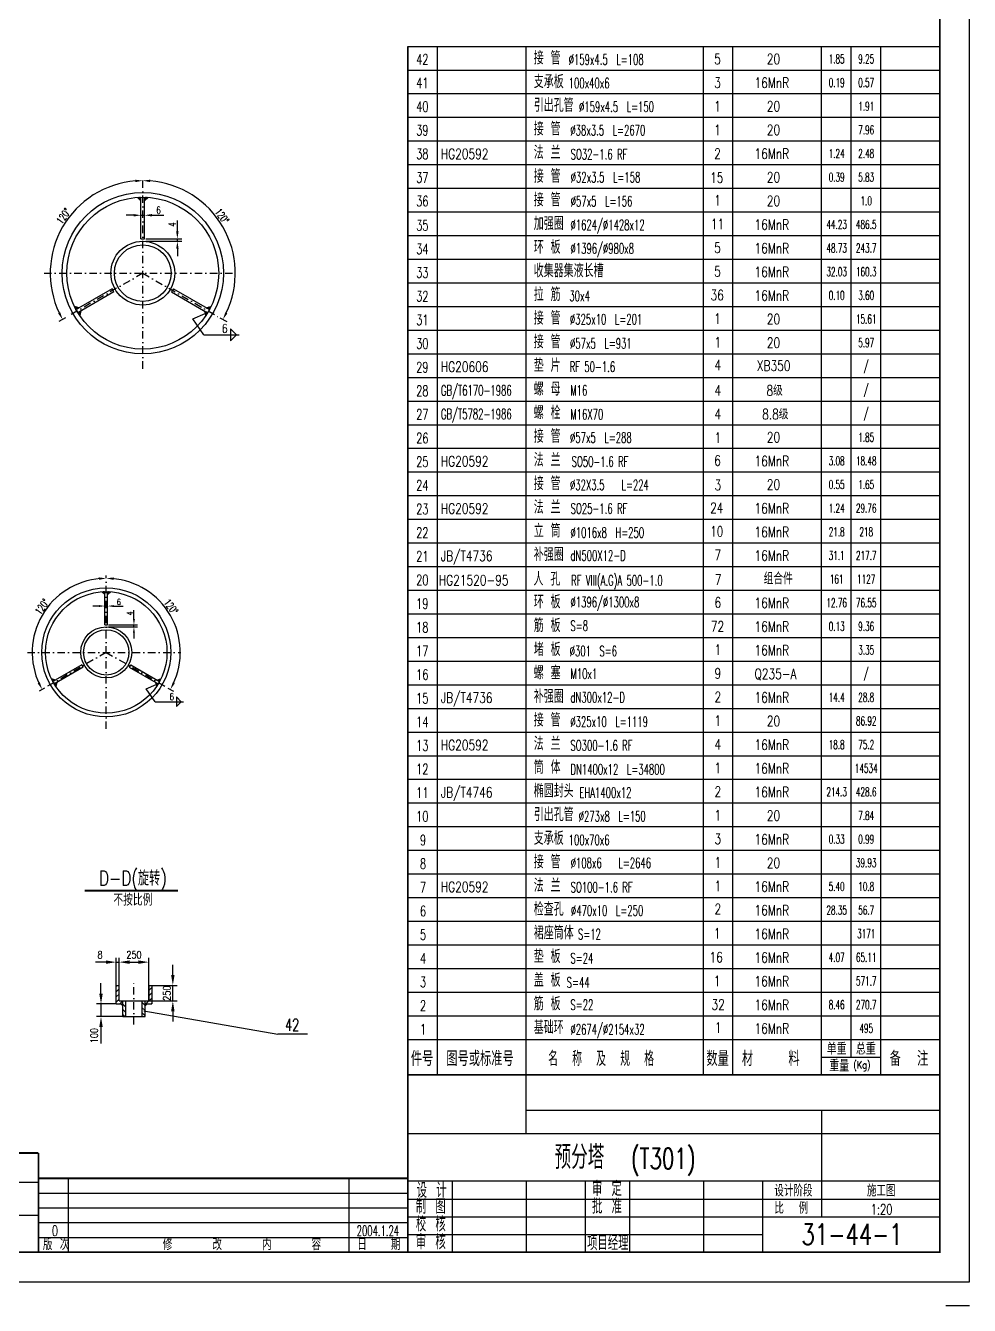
# Model space of a CAD drawing. Header units: millimetres. Extents: x 2180 to 3021, y -3886 to -2681.
# Drawn here: x 2701.5 to 3020.9, y -3886.4 to -3453.4 of the extents above; entities that cross this region are included whole.
import ezdxf
from ezdxf.enums import TextEntityAlignment as Align

# ---------------------------------------------------------------- set-up
doc = ezdxf.new("R2010")
doc.units = ezdxf.units.MM
doc.header["$LTSCALE"] = 10
doc.header["$MEASUREMENT"] = 0
doc.linetypes.add('CENTER', pattern=[2, 1.25, -0.25, 0.25, -0.25])
doc.linetypes.add('DASHDOT2', pattern=[0.5, 0.25, -0.125, 0, -0.125])
doc.layers.get('0').update_dxf_attribs({"linetype": 'CONTINUOUS'})
doc.layers.get('DEFPOINTS').update_dxf_attribs({"linetype": 'CONTINUOUS'})
for name, color, linetype in [('1', 2, 'CENTER'), ('2', 2, 'CONTINUOUS'), ('6', 2, 'CONTINUOUS'), ('COLUMN', 7, 'CONTINUOUS')]:
    doc.layers.add(name, color=color, linetype=linetype)
doc.styles.add('H5', font='romans', dxfattribs={"width": 0.8, "bigfont": 'HZ5.SHX'})
doc.styles.add('HZ', font='txt', dxfattribs={"width": 0.5, "bigfont": 'hztxt.shx'})
doc.styles.add('HZTXT', font='ROMANS', dxfattribs={"width": 0.7, "bigfont": 'HZTXT'})
pattern_1 = [(45, (-92.83721, 553.93046), (-0.0883883476, 0.0883883476), []), (135, (-92.83721, 553.93046), (-0.0883883476, -0.0883883476), [])]
pattern_2 = [(45, (461.60355, -392.58905), (-0.070710678, 0.070710678), []), (135, (461.60355, -392.58905), (-0.070710678, -0.070710678), [])]

msp = doc.modelspace()

# ---------------------------------------------------------------- hatches: boundary and pattern name
at = {"layer": '2'}
h = msp.add_hatch(dxfattribs=at)
h.set_pattern_fill('ANSI37', color=256, style=0)
h.set_pattern_definition(pattern_1)
h.paths.add_polyline_path([(2740.5557728, -3512.6519054), (2740.5557728, -3511.4519054, 0.0116875007), (2739.3557728, -3511.508013)])
h.paths.add_polyline_path([(2742.9557728, -3511.508013, 0.0116875007), (2741.7557728, -3511.4519054), (2741.7557728, -3512.6519054)])
h = msp.add_hatch(dxfattribs=at)
h.set_pattern_fill('ANSI37', color=256, style=0)
h.set_pattern_definition(pattern_1)
h.paths.add_polyline_path([(2718.6049863, -3549.4717828), (2719.6442167, -3548.8717828), (2718.0535769, -3548.4044985, 0.0116875007)])
h.paths.add_polyline_path([(2719.2049863, -3550.5110133, 0.0116875007), (2719.8535769, -3551.52219), (2720.2442167, -3549.9110133)])
h = msp.add_hatch(dxfattribs=at)
h.set_pattern_fill('ANSI37', color=256, style=0)
h.set_pattern_definition(pattern_1)
h.paths.add_polyline_path([(2763.7065593, -3549.4717828, 0.0116875007), (2764.2579686, -3548.4044985), (2762.6673288, -3548.8717828)])
h.paths.add_polyline_path([(2762.0673288, -3549.9110133), (2762.4579686, -3551.52219, 0.0116875007), (2763.1065593, -3550.5110133)])
h = msp.add_hatch(dxfattribs=at)
h.set_pattern_fill('ANSI37', color=256, scale=0.8, style=0)
h.set_pattern_definition(pattern_2)
h.paths.add_polyline_path([(2728.3179415, -3645.854939), (2728.3179415, -3644.894939, 0.0116875007), (2727.3579415, -3644.9398251)])
h.paths.add_polyline_path([(2730.2379415, -3644.9398251, 0.0116875007), (2729.2779415, -3644.894939), (2729.2779415, -3645.854939)])
h = msp.add_hatch(dxfattribs=at)
h.set_pattern_fill('ANSI37', color=256, scale=0.8, style=0)
h.set_pattern_definition(pattern_2)
h.paths.add_polyline_path([(2710.7573123, -3675.310841), (2711.5886966, -3674.830841), (2710.3161848, -3674.4570135, 0.0116875007)])
h.paths.add_polyline_path([(2711.2373123, -3676.1422253, 0.0116875007), (2711.7561848, -3676.9511667), (2712.0686966, -3675.6622253)])
h = msp.add_hatch(dxfattribs=at)
h.set_pattern_fill('ANSI37', color=256, scale=0.8, style=0)
h.set_pattern_definition(pattern_2)
h.paths.add_polyline_path([(2746.8385707, -3675.310841, 0.0116875007), (2747.2796981, -3674.4570135), (2746.0071863, -3674.830841)])
h.paths.add_polyline_path([(2745.5271863, -3675.6622253), (2745.8396981, -3676.9511667, 0.0116875007), (2746.3585707, -3676.1422253)])
h = msp.add_hatch(dxfattribs=at)
h.set_pattern_fill('ANSI31', color=256, scale=10, style=0)
h.paths.add_polyline_path([(2733.1802774, -3778.1395467), (2732.1802774, -3778.1395467), (2732.1802774, -3784.3895467), (2734.4302774, -3784.3895467), (2734.4302774, -3783.3895467), (2733.1802774, -3783.3895467)])
h = msp.add_hatch(dxfattribs=at)
h.set_pattern_fill('ANSI31', color=256, scale=10, style=0)
h.paths.add_polyline_path([(2744.1802774, -3778.1395467), (2743.1802774, -3778.1395467), (2743.1802774, -3783.3895467), (2744.1802774, -3783.3895467)])
h.paths.add_polyline_path([(2744.1802774, -3783.3895467), (2743.1802774, -3783.3895467), (2741.9302774, -3783.3895467), (2741.9302774, -3784.3895467), (2744.1802774, -3784.3895467)])
h = msp.add_hatch(dxfattribs=at)
h.set_pattern_fill('ANSI31', color=256, scale=10, angle=90, style=0)
h.paths.add_polyline_path([(2735.4302774, -3783.3895467), (2734.4302774, -3783.3895467), (2734.4302774, -3788.7021992), (2735.4302774, -3788.7021992)])
h.paths.add_polyline_path([(2741.9302774, -3783.3895467), (2740.9302774, -3783.3895467), (2740.9302774, -3788.7021992), (2741.9302774, -3788.7021992)])

# ---------------------------------------------------------------- linework, layer by layer
at = {"color": 0, "linetype": 'ByBlock'}
for p, q in [((2740.5557728, -3522.732712), (2740.5557728, -3516.0512408)), ((2741.7557728, -3522.732712), (2741.7557728, -3516.0512408)), ((2738.0557728, -3517.5512408), (2735.5557728, -3517.5512408)), ((2740.5557728, -3517.5512408), (2741.7557728, -3517.5512408)), ((2744.2557728, -3517.5512408), (2748.2608453, -3517.5512408)), ((2752.8698596, -3523.0449005), (2752.8698596, -3519.3545831)), ((2742.1557728, -3525.5449005), (2754.3698596, -3525.5449005)), ((2742.1557728, -3526.3449005), (2754.3698596, -3526.3449005)), ((2752.8698596, -3526.3449005), (2752.8698596, -3525.5449005)), ((2752.8698596, -3528.8449005), (2752.8698596, -3531.3449005)), ((2715.0415949, -3552.2219281), (2712.7417643, -3553.549736)), ((2767.2699506, -3552.2219281), (2769.5697813, -3553.549736)), ((2726.3179415, -3649.7744073), (2724.3179415, -3649.7744073)), ((2728.3179415, -3653.9195843), (2728.3179415, -3648.5744073)), ((2728.3179415, -3649.7744073), (2729.2779415, -3649.7744073)), ((2729.2779415, -3653.9195843), (2729.2779415, -3648.5744073)), ((2731.2779415, -3649.7744073), (2734.4819995, -3649.7744073)), ((2738.169211, -3654.1693351), (2738.169211, -3651.2170812)), ((2729.5979415, -3656.1693351), (2739.369211, -3656.1693351)), ((2729.5979415, -3656.8093351), (2739.369211, -3656.8093351)), ((2738.169211, -3656.8093351), (2738.169211, -3656.1693351)), ((2738.169211, -3658.8093351), (2738.169211, -3660.8093351)), ((2707.9065992, -3677.5109572), (2706.0667347, -3678.5732035)), ((2749.6892837, -3677.5109572), (2751.5291483, -3678.5732035)), ((2728.6802774, -3770.2610113), (2725.1802774, -3770.2610113)), ((2732.1802774, -3778.1395467), (2732.1802774, -3768.7610113)), ((2732.1802774, -3770.2610113), (2733.1802774, -3770.2610113)), ((2732.1802774, -3770.2610113), (2733.1802774, -3770.2610113)), ((2733.1802774, -3783.3895467), (2733.1802774, -3768.7610113)), ((2733.1802774, -3778.1395467), (2733.1802774, -3768.7610113)), ((2736.6802774, -3770.2610113), (2739.6802774, -3770.2610113)), ((2736.6802774, -3770.2610113), (2740.1802774, -3770.2610113)), ((2743.1802774, -3783.3895467), (2743.1802774, -3768.7610113)), ((2751.3356375, -3774.6395467), (2751.3356375, -3771.1395467)), ((2727.0232138, -3780.8895467), (2727.0232138, -3777.3895467)), ((2744.1802774, -3778.1395467), (2752.8356375, -3778.1395467)), ((2751.3356375, -3783.3895467), (2751.3356375, -3778.1395467)), ((2751.3356375, -3783.3895467), (2751.3356375, -3778.1395467)), ((2732.1802774, -3784.3895467), (2725.5232138, -3784.3895467)), ((2727.0232138, -3784.3895467), (2727.0232138, -3788.7021992)), ((2727.0232138, -3784.3895467), (2727.0232138, -3788.7021992)), ((2743.1802774, -3783.3895467), (2752.8356375, -3783.3895467)), ((2734.4302774, -3788.7021992), (2725.5232138, -3788.7021992)), ((2751.3356375, -3786.8895467), (2751.3356375, -3790.3895467)), ((2727.0232138, -3792.2021992), (2727.0232138, -3797.7691046))]:
    msp.add_line(p, q, dxfattribs=at)
for p, q in [((2732.1802774, -3784.3895467), (2732.1802774, -3778.1395467)), ((2732.1802774, -3778.1395467), (2733.1802774, -3778.1395467)), ((2733.1802774, -3783.3895467), (2733.1802774, -3778.1395467)), ((2743.1802774, -3778.1395467), (2744.1802774, -3778.1395467)), ((2743.1802774, -3778.1395467), (2743.1802774, -3783.3895467)), ((2744.1802774, -3778.1395467), (2744.1802774, -3784.3895467)), ((2732.1802774, -3784.3895467), (2734.4302774, -3784.3895467)), ((2733.1802774, -3783.3895467), (2743.1802774, -3783.3895467)), ((2734.4302774, -3788.7021992), (2734.4302774, -3783.3895467)), ((2735.4302774, -3788.7021992), (2735.4302774, -3783.3895467)), ((2740.9302774, -3788.7021992), (2740.9302774, -3783.3895467)), ((2741.9302774, -3788.7021992), (2741.9302774, -3783.3895467)), ((2741.9302774, -3784.3895467), (2744.1802774, -3784.3895467)), ((2734.4302774, -3788.7021992), (2741.9302774, -3788.7021992))]:
    msp.add_line(p, q)
at = {"color": 2, "linetype": 'Continuous'}
for p, q in [((2870.8700341, -3828.4048794), (2870.8700341, -3808.4048794)), ((3010.8700341, -3820.4048794), (2870.8700341, -3820.4048794)), ((2970.8700341, -3820.4048794), (2970.8700341, -3856.4048794)), ((3010.8700341, -3828.4048794), (2830.8700341, -3828.4048794)), ((3010.8700341, -3844.4048794), (2830.8700341, -3844.4048794)), ((2845.8700341, -3844.4048794), (2845.8700341, -3868.4048794)), ((2870.8700341, -3844.4048794), (2870.8700341, -3868.4048794)), ((2890.8700341, -3844.4048794), (2890.8700341, -3868.4048794)), ((2905.8700341, -3844.4048794), (2905.8700341, -3868.4048794)), ((2930.8700341, -3844.4048794), (2930.8700341, -3868.4048794)), ((2950.8700341, -3844.4048794), (2950.8700341, -3868.4048794)), ((2830.8700341, -3850.4048794), (3010.8700341, -3850.4048794)), ((2830.8700341, -3856.4048794), (3010.8700341, -3856.4048794)), ((2830.8700341, -3862.4048794), (2950.8700341, -3862.4048794))]:
    msp.add_line(p, q, dxfattribs=at)
at = {"color": 2}
msp.add_line((2950.8700341, -3844.4048794), (2950.8700341, -3868.4048794), dxfattribs=at)
at = {"color": 1, "linetype": 'Continuous', "const_width": 0.6}
msp.add_lwpolyline([(3010.8700341, -3868.4048794), (3010.8700341, -3808.4048794), (2830.8700341, -3808.4048794), (2830.8700341, -3868.4048794)], close=True, dxfattribs=at)
at = {"color": 0, "linetype": 'ByBlock'}
for centre, radius, start, end in [((2741.1557728, -3537.1449005), 31.3096709, 94.576142887, 205.423857113), ((2741.1557728, -3537.1449005), 31.3096709, 334.576142887, 85.423857113), ((2728.7979415, -3665.4493351), 25.0477367, 94.576142887, 205.423857113), ((2728.7979415, -3665.4493351), 25.0477367, 334.576142887, 85.423857113)]:
    msp.add_arc(centre, radius, start, end, dxfattribs=at)
for points in [[(2738.641131, -3505.5187045), (2738.6744008, -3506.3513735), (2741.1557728, -3505.8352296)], [(2743.6371447, -3506.3513735), (2743.6704145, -3505.5187045), (2741.1557728, -3505.8352296)], [(2738.0557728, -3517.1345741), (2738.0557728, -3517.9679075), (2740.5557728, -3517.5512408)], [(2744.2557728, -3517.1345741), (2744.2557728, -3517.9679075), (2741.7557728, -3517.5512408)], [(2752.453193, -3523.0449005), (2753.2865263, -3523.0449005), (2752.8698596, -3525.5449005)], [(2752.453193, -3528.8449005), (2753.2865263, -3528.8449005), (2752.8698596, -3526.3449005)], [(2713.2471101, -3550.3927329), (2712.5093628, -3550.7802549), (2714.0408024, -3552.799736)], [(2769.8021828, -3550.7802549), (2769.0644354, -3550.3927329), (2768.2707432, -3552.799736)], [(2726.2832997, -3640.0850733), (2726.3165695, -3640.9177423), (2728.7979415, -3640.4015984)], [(2731.2793134, -3640.9177423), (2731.3125832, -3640.0850733), (2728.7979415, -3640.4015984)], [(2726.3179415, -3649.441074), (2726.3179415, -3650.1077407), (2728.3179415, -3649.7744073)], [(2731.2779415, -3649.441074), (2731.2779415, -3650.1077407), (2729.2779415, -3649.7744073)], [(2737.8358776, -3654.1693351), (2738.5025443, -3654.1693351), (2738.169211, -3656.1693351)], [(2737.8358776, -3658.8093351), (2738.5025443, -3658.8093351), (2738.169211, -3656.8093351)], [(2706.3122729, -3675.5662004), (2705.5745255, -3675.9537224), (2707.1059651, -3677.9732035)], [(2752.0213574, -3675.9537224), (2751.28361, -3675.5662004), (2750.4899178, -3677.9732035)], [(2728.6802774, -3769.6776779), (2728.6802774, -3770.8443446), (2732.1802774, -3770.2610113)], [(2736.6802774, -3769.6776779), (2736.6802774, -3770.8443446), (2733.1802774, -3770.2610113)], [(2736.6802774, -3769.6776779), (2736.6802774, -3770.8443446), (2733.1802774, -3770.2610113)], [(2739.6802774, -3769.6776779), (2739.6802774, -3770.8443446), (2743.1802774, -3770.2610113)], [(2750.7523041, -3774.6395467), (2751.9189708, -3774.6395467), (2751.3356375, -3778.1395467)], [(2726.4398804, -3780.8895467), (2727.6065471, -3780.8895467), (2727.0232138, -3784.3895467)], [(2750.7523041, -3786.8895467), (2751.9189708, -3786.8895467), (2751.3356375, -3783.3895467)], [(2726.4398804, -3792.2021992), (2727.6065471, -3792.2021992), (2727.0232138, -3788.7021992)]]:
    msp.add_solid(points, dxfattribs=at)
at = {"layer": '1', "linetype": 'Continuous'}
for p, q in [((2761.8673275, -3558.0192024), (2773.7851484, -3558.0192024)), ((2770.877348, -3556.0192224), (2770.877348, -3560.0191824)), ((2772.877328, -3558.0192024), (2770.877348, -3556.0192224)), ((2770.877348, -3560.0191824), (2772.877328, -3558.0192024)), ((2752.5752016, -3680.5487926), (2752.5752016, -3683.7487606)), ((2754.1751856, -3682.1487766), (2752.5752016, -3680.5487926)), ((2745.3671853, -3682.1487766), (2754.901442, -3682.1487766)), ((2752.5752016, -3683.7487606), (2754.1751856, -3682.1487766)), ((2545.5901433, -3855.8276562), (2705.5901433, -3855.8276562))]:
    msp.add_line(p, q, dxfattribs=at)
at = {"layer": '1', "linetype": 'DASHDOT2'}
msp.add_line((2738.1802774, -3791.3919512), (2738.1802774, -3776.8417271), dxfattribs=at)
at = {"layer": '1', "color": 1}
msp.add_line((2705.5901433, -3844.8276562), (2545.5901433, -3844.8276562), dxfattribs=at)
at = {"layer": '1', "color": 1, "linetype": 'Continuous', "const_width": 0.6}
for points in [[(2705.8700341, -3834.8276562), (2545.5901433, -3834.8276562)], [(2705.8700341, -3843.4048794), (2705.8700341, -3834.8276562)]]:
    msp.add_lwpolyline(points, dxfattribs=at)
at = {"layer": '2'}
for p, q in [((3020.8700341, -3878.4048794), (3020.8700341, -2689.4048794)), ((2740.5557728, -3512.6519054), (2739.3557728, -3511.508013)), ((2740.5557728, -3525.5449005), (2740.5557728, -3511.4519054)), ((2741.7557728, -3525.5449005), (2741.7557728, -3511.4519054)), ((2741.7557728, -3512.6519054), (2742.9557728, -3511.508013)), ((2740.5557728, -3525.5449005), (2741.7557728, -3525.5449005)), ((2730.8098781, -3542.4252853), (2718.6049863, -3549.4717828)), ((2731.4098781, -3543.4645158), (2719.2049863, -3550.5110133)), ((2731.4098781, -3543.4645158), (2730.8098781, -3542.4252853)), ((2751.5016674, -3542.4252853), (2750.9016674, -3543.4645158)), ((2750.9016674, -3543.4645158), (2763.1065593, -3550.5110133)), ((2751.5016674, -3542.4252853), (2763.7065593, -3549.4717828)), ((2719.6442167, -3548.8717828), (2718.0535769, -3548.4044985)), ((2720.2442167, -3549.9110133), (2719.8535769, -3551.52219)), ((2758.0989445, -3552.6075329), (2762.279354, -3550.7855019)), ((2762.0673288, -3549.9110133), (2762.4579686, -3551.52219)), ((2762.6673288, -3548.8717828), (2764.2579686, -3548.4044985)), ((2761.8673275, -3558.0192024), (2758.0989445, -3552.6075329)), ((2728.3179415, -3645.854939), (2727.3579415, -3644.9398251)), ((2728.3179415, -3656.1693351), (2728.3179415, -3644.894939)), ((2729.2779415, -3656.1693351), (2729.2779415, -3644.894939)), ((2729.2779415, -3645.854939), (2730.2379415, -3644.9398251)), ((2728.3179415, -3656.1693351), (2729.2779415, -3656.1693351)), ((2720.5212257, -3669.6736429), (2710.7573123, -3675.310841)), ((2721.0012257, -3670.5050273), (2711.2373123, -3676.1422253)), ((2721.0012257, -3670.5050273), (2720.5212257, -3669.6736429)), ((2737.0746572, -3669.6736429), (2736.5946572, -3670.5050273)), ((2736.5946572, -3670.5050273), (2746.3585707, -3676.1422253)), ((2737.0746572, -3669.6736429), (2746.8385707, -3675.310841)), ((2711.5886966, -3674.830841), (2710.3161848, -3674.4570135)), ((2712.0686966, -3675.6622253), (2711.7561848, -3676.9511667)), ((2742.3524789, -3677.819441), (2745.6968064, -3676.3618162)), ((2745.5271863, -3675.6622253), (2745.8396981, -3676.9511667)), ((2746.0071863, -3674.830841), (2747.2796981, -3674.4570135)), ((2745.3671853, -3682.1487766), (2742.3524789, -3677.819441)), ((2741.5121709, -3786.7406829), (2786.8991519, -3794.6661667)), ((2179.8700341, -3878.4048794), (3020.8700341, -3878.4048794)), ((3012.8700341, -3886.4048794), (3020.8700341, -3886.4048794))]:
    msp.add_line(p, q, dxfattribs=at)
at = {"layer": '2', "linetype": 'DASHDOT2'}
for p, q in [((2741.1557728, -3569.468151), (2741.1557728, -3504.602631)), ((2707.8018885, -3537.1449005), (2772.708123, -3537.1449005)), ((2741.1557728, -3537.1449005), (2715.9076203, -3551.7219281)), ((2741.1557728, -3537.1449005), (2766.5050312, -3551.7803017)), ((2728.7979415, -3691.3079355), (2728.7979415, -3639.4155195)), ((2702.114834, -3665.4493351), (2754.0398217, -3665.4493351)), ((2728.7979415, -3665.4493351), (2708.5994195, -3677.1109572)), ((2728.7979415, -3665.4493351), (2749.0773482, -3677.1576561))]:
    msp.add_line(p, q, dxfattribs=at)
at = {"layer": '2', "linetype": 'Continuous'}
msp.add_line((2705.5901433, -3844.8276562), (2545.5901433, -3844.8276562), dxfattribs=at)
at = {"layer": '2', "color": 1, "const_width": 0.6}
for points in [[(3010.8700341, -3868.4048794), (3010.8700341, -2699.4048794)], [(2204.8700341, -3868.4048794), (3010.8700341, -3868.4048794)]]:
    msp.add_lwpolyline(points, dxfattribs=at)
at = {"layer": '2', "color": 1, "linetype": 'Continuous', "const_width": 0.6}
msp.add_lwpolyline([(2830.8700341, -3868.0187653), (2830.8700341, -3460.4048794)], dxfattribs=at)
at = {"layer": '2', "const_width": 0.6}
msp.add_lwpolyline([(2721.4713449, -3746.0704953), (2753.0554274, -3746.0704953)], dxfattribs=at)
at = {"layer": '2', "color": 1, "linetype": 'Continuous', "const_width": 0.6}
msp.add_lwpolyline([(2705.8700341, -3868.4048794), (2705.8700341, -3843.4048794), (2830.8700341, -3843.4048794), (2830.8700341, -3868.4048794)], close=True, dxfattribs=at)
at = {"layer": '2'}
for centre, radius in [((2741.1557728, -3537.1449005), 27.3), ((2741.1557728, -3537.1449005), 25.7), ((2741.1557728, -3537.1449005), 10.8), ((2741.1557728, -3537.1449005), 9.6), ((2728.7979415, -3665.4493351), 21.84), ((2728.7979415, -3665.4493351), 20.56), ((2728.7979415, -3665.4493351), 8.64), ((2728.7979415, -3665.4493351), 7.68)]:
    msp.add_circle(centre, radius, dxfattribs=at)
for points in [[(2734.4302774, -3784.3895467), (2733.4302774, -3784.3895467), (2734.4302774, -3785.3895467)], [(2741.9302774, -3784.3895467), (2742.9302774, -3784.3895467), (2741.9302774, -3785.3895467)]]:
    msp.add_solid(points, dxfattribs=at)
at = {"layer": '6'}
for p, q in [((2830.8700341, -3460.4048794), (3010.8700341, -3460.4048794)), ((2840.8700341, -3808.4048794), (2840.8700341, -3460.4048794)), ((2870.8700341, -3808.4048794), (2870.8700341, -3460.4048794)), ((2930.8700341, -3808.4048794), (2930.8700341, -3460.4048794)), ((2940.8700341, -3808.4048794), (2940.8700341, -3460.4048794)), ((2970.8700341, -3808.4048794), (2970.8700341, -3460.4048794)), ((2980.8700341, -3802.4048794), (2980.8700341, -3460.4048794)), ((2990.8700341, -3808.4048794), (2990.8700341, -3460.4048794)), ((2830.8700341, -3468.4048794), (3010.8700341, -3468.4048794)), ((2830.8700341, -3476.4048794), (3010.8700341, -3476.4048794)), ((2830.8700341, -3484.4048794), (3010.8700341, -3484.4048794)), ((2830.8700341, -3492.4048794), (3010.8700341, -3492.4048794)), ((2830.8700341, -3500.4048794), (3010.8700341, -3500.4048794)), ((2830.8700341, -3508.4048794), (3010.8700341, -3508.4048794)), ((2830.8700341, -3516.4048794), (3010.8700341, -3516.4048794)), ((2830.8700341, -3524.4048794), (3010.8700341, -3524.4048794)), ((2830.8700341, -3532.4048794), (3010.8700341, -3532.4048794)), ((2830.8700341, -3540.4048794), (3010.8700341, -3540.4048794)), ((2830.8700341, -3548.4048794), (3010.8700341, -3548.4048794)), ((2830.8700341, -3556.4048794), (3010.8700341, -3556.4048794)), ((2830.8700341, -3564.4048794), (3010.8700341, -3564.4048794)), ((2830.8700341, -3572.4048794), (3010.8700341, -3572.4048794)), ((2830.8700341, -3580.4048794), (3010.8700341, -3580.4048794)), ((2830.8700341, -3588.4048794), (3010.8700341, -3588.4048794)), ((2830.8700341, -3596.4048794), (3010.8700341, -3596.4048794)), ((2830.8700341, -3604.4048794), (3010.8700341, -3604.4048794)), ((2830.8700341, -3612.4048794), (3010.8700341, -3612.4048794)), ((2830.8700341, -3620.4048794), (3010.8700341, -3620.4048794)), ((2830.8700341, -3628.4048794), (3010.8700341, -3628.4048794)), ((2830.8700341, -3636.4048794), (3010.8700341, -3636.4048794)), ((2830.8700341, -3644.4048794), (3010.8700341, -3644.4048794)), ((2830.8700341, -3652.4048794), (3010.8700341, -3652.4048794)), ((2830.8700341, -3660.4048794), (3010.8700341, -3660.4048794)), ((2830.8700341, -3668.4048794), (3010.8700341, -3668.4048794)), ((2830.8700341, -3676.4048794), (3010.8700341, -3676.4048794)), ((2830.8700341, -3684.4048794), (3010.8700341, -3684.4048794)), ((2830.8700341, -3692.4048794), (3010.8700341, -3692.4048794)), ((2830.8700341, -3700.4048794), (3010.8700341, -3700.4048794)), ((2830.8700341, -3708.4048794), (3010.8700341, -3708.4048794)), ((2830.8700341, -3716.4048794), (3010.8700341, -3716.4048794)), ((2830.8700341, -3724.4048794), (3010.8700341, -3724.4048794)), ((2830.8700341, -3732.4048794), (3010.8700341, -3732.4048794)), ((2830.8700341, -3740.4048794), (3010.8700341, -3740.4048794)), ((2830.8700341, -3748.4048794), (3010.8700341, -3748.4048794)), ((2830.8700341, -3756.4048794), (3010.8700341, -3756.4048794)), ((2830.8700341, -3764.4048794), (3010.8700341, -3764.4048794)), ((2830.8700341, -3772.4048794), (3010.8700341, -3772.4048794)), ((2830.8700341, -3780.4048794), (3010.8700341, -3780.4048794)), ((2830.8700341, -3788.4048794), (3010.8700341, -3788.4048794)), ((2796.8991519, -3794.6661667), (2786.8991519, -3794.6661667)), ((2830.8700341, -3796.4048794), (3010.8700341, -3796.4048794)), ((2970.8700341, -3802.4048794), (2990.8700341, -3802.4048794)), ((2830.8700341, -3868.0187653), (2830.8700341, -3808.4048794))]:
    msp.add_line(p, q, dxfattribs=at)
at = {"layer": 'COLUMN', "color": 2}
for p, q in [((2715.8700341, -3843.4048794), (2715.8700341, -3868.4048794)), ((2810.8700341, -3843.4048794), (2810.8700341, -3868.4048794)), ((2705.8700341, -3848.4048794), (2830.8700341, -3848.4048794)), ((2705.8700341, -3853.4048794), (2830.8700341, -3853.4048794)), ((2705.8700341, -3858.4048794), (2830.8700341, -3858.4048794)), ((2705.8700341, -3863.4048794), (2830.8700341, -3863.4048794))]:
    msp.add_line(p, q, dxfattribs=at)
at = {"layer": 'DEFPOINTS', "color": 0, "linetype": 'ByBlock'}
for p in [(2741.1557728, -3504.602631), (2741.1557728, -3504.602631), (2741.7557728, -3517.5512408), (2740.5557728, -3523.732712), (2741.7557728, -3523.732712), (2741.1557728, -3525.5449005), (2741.1557728, -3526.3449005), (2752.8698596, -3526.3449005), (2710.3217661, -3531.7080332), (2771.9897794, -3531.7080332), (2741.1557728, -3537.1449005), (2741.1557728, -3537.1449005), (2715.9076203, -3551.7219281), (2766.4039252, -3551.7219281), (2741.1557728, -3569.468151), (2741.1557728, -3569.468151), (2728.7979415, -3639.1689998), (2728.7979415, -3639.1689998), (2729.2779415, -3649.7744073), (2728.3179415, -3654.7195843), (2729.2779415, -3654.7195843), (2728.7979415, -3656.1693351), (2728.7979415, -3656.8093351), (2738.169211, -3656.8093351), (2704.1307361, -3661.0998413), (2753.4651468, -3661.0998413), (2728.7979415, -3665.4493351), (2728.7979415, -3665.4493351), (2708.5994195, -3677.1109572), (2748.9964634, -3677.1109572), (2728.7979415, -3691.3079355), (2728.7979415, -3691.3079355), (2733.1802774, -3770.2610113), (2743.1802774, -3770.2610113), (2732.1802774, -3778.1395467), (2733.1802774, -3778.1395467), (2744.1802774, -3778.1395467), (2751.3356375, -3778.1395467), (2732.1802774, -3784.3895467), (2733.1802774, -3783.3895467), (2743.1802774, -3783.3895467), (2743.1802774, -3783.3895467), (2727.0232138, -3788.7021992), (2734.4302774, -3788.7021992)]:
    msp.add_point(p, dxfattribs=at)

# ---------------------------------------------------------------- texts
at = {"color": 2, "style": 'HZ'}
for s, height, width, p in [('预分塔', 8, 0.7, (2880.5121956, -3840.2400012)), ('(T301)', 7, 0.7, (2906.327718, -3840.2400012)), ('设 计', 5, 0.7, (2833.8461603, -3849.9848794)), ('审 定', 5, 0.7, (2893.1661873, -3849.4048794)), ('设计阶段', 4, 0.7, (2954.8884143, -3849.541996)), ('施工图 ', 4, 0.7, (2986.1798818, -3849.541996)), ('制 图', 5, 0.7, (2833.5661603, -3855.4048794)), ('批 准', 5, 0.7, (2893.1661873, -3855.4048794)), ('比  例', 4, 0.7, (2954.8884143, -3855.4251453)), ('1:20', 3.5, 0.7, (2987.4857296, -3855.665132)), ('校 核', 5, 0.7, (2833.5661603, -3861.4048794)), ('0', 3.5, 0.7, (2710.377225, -3862.9184304)), ('2004.1.24', 3.5, 0.6, (2813.5223747, -3862.9184304)), ('审 核', 5, 0.7, (2833.5661603, -3867.4048794)), ('项目经理', 5, 0.7, (2891.5061873, -3867.7448794)), ('31-44-1', 7, 0.75, (2964.0694252, -3865.8598603)), ('版 次', 4, 0.7, (2707.3761603, -3867.7148794)), ('修     改     内     容', 4, 0.7, (2747.9461603, -3867.7148794)), ('日   期', 4, 0.7, (2813.7589311, -3867.7148794))]:
    msp.add_text(s, height=height, dxfattribs=dict(at, width=width)).set_placement(p)
at = {"color": 0, "linetype": 'ByBlock', "attachment_point": 5}
for s, insert, char_height, rotation, style in [('120%%d', (2714.3300051, -3517.8234091), 2.5, 54.236353694, 'HZTXT'), ('120%%d', (2767.9815404, -3517.8234091), 2.5, 305.763646306, 'HZTXT'), ('4', (2751.1198596, -3520.7207677), 2.5, 90, 'HZTXT'), ('120%%d', (2707.0655744, -3649.992142), 2.5, 54.236353694, 'HZTXT'), ('120%%d', (2750.7114798, -3649.992142), 2.5, 305.763646306, 'HZTXT'), ('4', (2736.769211, -3652.3100289), 2, 90, 'HZTXT'), ('250', (2749.2948581, -3780.7645467), 2.5, 90, 'H5'), ('100', (2724.7449455, -3795.1132613), 2.5, 90, 'H5')]:
    msp.add_mtext(s, dxfattribs=dict(at, insert=insert, char_height=char_height, rotation=rotation, style=style))
for s, insert, char_height, style in [('6', (2746.4957569, -3515.8012408), 2.5, 'HZTXT'), ('6', (2733.0699288, -3648.3744073), 2, 'HZTXT'), ('8', (2726.719374, -3767.7610113), 2.5, 'H5'), ('250', (2738.1802774, -3767.7527902), 2.5, 'H5')]:
    msp.add_mtext(s, dxfattribs=dict(at, insert=insert, char_height=char_height, style=style))
at = {"layer": '1', "style": 'HZ', "width": 0.6}
for s, p in [('1.85', (2975.9546082, -3464.6583046)), ('9.25', (2985.9545082, -3464.6583046)), ('0.19', (2975.9546082, -3472.6583046)), ('0.57', (2985.9545082, -3472.6583046)), ('1.91', (2985.9545082, -3480.6583046)), ('7.96', (2985.9545082, -3488.6583046)), ('1.24', (2975.9546082, -3496.6583046)), ('2.48', (2985.9545082, -3496.6583046)), ('0.39', (2975.9546082, -3504.6583046)), ('5.83', (2985.9545082, -3504.6583046)), ('1.0', (2985.9545082, -3512.6583046)), ('44.23', (2975.9546082, -3520.6583046)), ('486.5', (2985.9545082, -3520.6583046)), ('48.73', (2975.9546082, -3528.6583046)), ('243.7', (2985.9545082, -3528.6583046)), ('32.03', (2975.9546082, -3536.6583046)), ('160.3', (2985.9545082, -3536.6583046)), ('0.10', (2975.9546082, -3544.6583046)), ('3.60', (2985.9545082, -3544.6583046)), ('15.61', (2985.9545082, -3552.6583046)), ('5.97', (2985.9545082, -3560.6583046)), ('/', (2985.9545082, -3568.6583046)), ('/', (2985.9545082, -3576.6583046)), ('/', (2985.9545082, -3584.6583046)), ('1.85', (2985.9545082, -3592.6583046)), ('3.08', (2975.9546082, -3600.6583046)), ('18.48', (2985.9545082, -3600.6583046)), ('0.55', (2975.9546082, -3608.6583046)), ('1.65', (2985.9545082, -3608.6583046)), ('1.24', (2975.9546082, -3616.6583046)), ('29.76', (2985.9545082, -3616.6583046)), ('21.8', (2975.9546082, -3624.6583046)), ('218', (2985.9545082, -3624.6583046)), ('31.1', (2975.9546082, -3632.6583046)), ('217.7', (2985.9545082, -3632.6583046)), ('161', (2975.9546082, -3640.6583046)), ('1127', (2985.9545082, -3640.6583046)), ('12.76', (2975.9546082, -3648.6583046)), ('76.55', (2985.9545082, -3648.6583046)), ('0.13', (2975.9546082, -3656.6583046)), ('9.36', (2985.9545082, -3656.6583046)), ('3.35', (2985.9545082, -3664.6583046)), ('/', (2985.9545082, -3672.6583046)), ('14.4', (2975.9546082, -3680.6583046)), ('28.8', (2985.9545082, -3680.6583046)), ('86.92', (2985.9545082, -3688.6583046)), ('18.8', (2975.9546082, -3696.6583046)), ('75.2', (2985.9545082, -3696.6583046)), ('14534', (2985.9545082, -3704.6583046)), ('214.3', (2975.9546082, -3712.6583046)), ('428.6', (2985.9545082, -3712.6583046)), ('7.84', (2985.9545082, -3720.6583046)), ('0.33', (2975.9546082, -3728.6583046)), ('0.99', (2985.9545082, -3728.6583046)), ('39.93', (2985.9545082, -3736.6583046)), ('5.40', (2975.9546082, -3744.6583046)), ('10.8', (2985.9545082, -3744.6583046)), ('28.35', (2975.9546082, -3752.6583046)), ('56.7', (2985.9545082, -3752.6583046)), ('3171', (2985.9545082, -3760.6583046)), ('4.07', (2975.9546082, -3768.6583046)), ('65.11', (2985.9545082, -3768.6583046)), ('571.7', (2985.9545082, -3776.6583046)), ('8.46', (2975.9546082, -3784.6583046)), ('270.7', (2985.9545082, -3784.6583046)), ('495', (2985.9545082, -3792.6583046))]:
    msp.add_text(s, height=3, dxfattribs=at).set_placement(p, align=Align.MIDDLE)
at = {"layer": '1', "width": 0.75}
for s, height, style, p in [('6', 3, 'HZ', (2768.8858409, -3557.345773)), ('6', 2.4, 'HZ', (2750.981996, -3681.6100331)), ('D-D(旋转)', 5, 'HZTXT', (2737.8114739, -3744.3593236)), ('不按比例', 4, 'HZ', (2737.8114739, -3751.1704443))]:
    msp.add_text(s, height=height, dxfattribs=dict(at, style=style)).set_placement(p, align=Align.CENTER)
at = {"layer": '2', "style": 'H5'}
for s, height, width, p in [('人 孔', 4.5, 0.75, (2873.3880453, -3642.8748039)), ('42', 4, 0.7, (2789.3038677, -3793.4603606))]:
    msp.add_text(s, height=height, dxfattribs=dict(at, width=width)).set_placement(p)
at = {"layer": '6'}
for s, height, style, width, p in [('42', 3.5, 'HZTXT', 0.7, (2833.6569414, -3466.5291918)), ('接 管', 4.5, 'H5', 0.75, (2873.4623071, -3466.5551786)), ('%%c159x4.5  L=108', 3.5, 'H5', 0.6, (2885.2695555, -3466.6002934)), ('5', 3.5, 'H5', 0.75, (2934.5171491, -3466.4391108)), ('20', 3.5, 'H5', 0.75, (2952.3798837, -3466.4281358)), ('41', 3.5, 'HZTXT', 0.7, (2833.6569414, -3474.5291918)), ('支承板', 4.5, 'H5', 0.75, (2873.4623071, -3474.5551786)), ('100x40x6', 3.5, 'H5', 0.6, (2885.2695555, -3474.6002934)), ('3', 3.5, 'H5', 0.75, (2934.5171491, -3474.4391108)), ('16MnR', 3.5, 'H5', 0.75, (2948.1975026, -3474.4671131)), ('40', 3.5, 'HZTXT', 0.7, (2833.6569414, -3482.5291918)), ('引出孔管', 4.5, 'H5', 0.75, (2873.4623071, -3482.5551786)), ('%%C159x4.5  L=150', 3.5, 'H5', 0.6, (2888.7750887, -3482.5978218)), ('1', 3.5, 'H5', 0.75, (2934.5171491, -3482.4391108)), ('20', 3.5, 'H5', 0.75, (2952.3798837, -3482.4281358)), ('接 管', 4.5, 'H5', 0.75, (2873.4623071, -3490.5551786)), ('39', 3.5, 'HZTXT', 0.7, (2833.6569414, -3490.5291918)), ('%%C38x3.5  L=2670', 3.5, 'H5', 0.6, (2885.8326649, -3490.545272)), ('1', 3.5, 'H5', 0.75, (2934.5171491, -3490.4391108)), ('20', 3.5, 'H5', 0.75, (2952.3798837, -3490.4281358)), ('法 兰', 4.5, 'H5', 0.75, (2873.4623071, -3498.5551786)), ('38', 3.5, 'HZTXT', 0.7, (2833.6569414, -3498.5291918)), ('HG20592', 3.5, 'H5', 0.75, (2842.0472072, -3498.5551786)), ('SO32-1.6 RF', 3.5, 'H5', 0.6, (2885.9452054, -3498.6577505)), ('2', 3.5, 'H5', 0.75, (2934.5172169, -3498.4391108)), ('16MnR', 3.5, 'H5', 0.75, (2948.1975026, -3498.4671131)), ('37', 3.5, 'HZTXT', 0.7, (2833.6569414, -3506.5291918)), ('接 管', 4.5, 'H5', 0.75, (2873.4623071, -3506.5551786)), ('%%C32x3.5  L=158', 3.5, 'H5', 0.6, (2885.9452732, -3506.4326709)), ('15', 3.5, 'H5', 0.75, (2933.1037792, -3506.5803524)), ('20', 3.5, 'H5', 0.75, (2952.3798837, -3506.4281358)), ('36', 3.5, 'HZTXT', 0.7, (2833.6569414, -3514.5291918)), ('接 管', 4.5, 'H5', 0.75, (2873.4623071, -3514.5551786)), ('%%C57x5  L=156', 3.5, 'H5', 0.6, (2885.9452732, -3514.5452311)), ('1', 3.5, 'H5', 0.75, (2934.5172169, -3514.2978283)), ('20', 3.5, 'H5', 0.75, (2952.3798837, -3514.4281358)), ('35', 3.5, 'HZTXT', 0.7, (2833.6569414, -3522.7079399)), ('加强圈', 4.5, 'H5', 0.75, (2873.4623071, -3522.5551786)), ('%%c1624/%%c1428x12', 3.5, 'H5', 0.6, (2885.8808791, -3522.5452311)), ('11', 3.5, 'H5', 0.75, (2933.4235483, -3522.2978283)), ('16MnR', 3.5, 'H5', 0.75, (2948.1975026, -3522.4671131)), ('34', 3.5, 'HZTXT', 0.7, (2833.6569414, -3530.7079399)), ('环 板', 4.5, 'H5', 0.75, (2873.4623071, -3530.5551786)), ('%%C1396/%%c980x8', 3.5, 'H5', 0.6, (2885.8808791, -3530.5452311)), ('5', 3.5, 'H5', 0.75, (2934.5172169, -3530.2978283)), ('16MnR', 3.5, 'H5', 0.75, (2948.1975026, -3530.4671131)), ('33', 3.5, 'HZTXT', 0.7, (2833.6569414, -3538.7079399)), ('收集器集液长槽', 4.5, 'H5', 0.75, (2873.4623071, -3538.5551786)), ('5', 3.5, 'H5', 0.75, (2934.5172169, -3538.2978283)), ('16MnR', 3.5, 'H5', 0.75, (2948.1975026, -3538.4671131)), ('拉 筋', 4.5, 'H5', 0.75, (2873.4623071, -3546.5551786)), ('32', 3.5, 'HZTXT', 0.7, (2833.6569414, -3546.7079399)), ('30x4', 3.5, 'H5', 0.6, (2885.5184172, -3546.5815079)), ('36', 3.5, 'H5', 0.75, (2933.2450822, -3546.2978283)), ('16MnR', 3.5, 'H5', 0.75, (2948.1975026, -3546.4671131)), ('接 管', 4.5, 'H5', 0.75, (2873.4623071, -3554.5551786)), ('1', 3.5, 'H5', 0.75, (2934.5172169, -3554.2978283)), ('31', 3.5, 'HZTXT', 0.7, (2833.6569414, -3554.7079399)), ('%%C325x10  L=201', 3.5, 'H5', 0.6, (2885.7028042, -3554.4880337)), ('20', 3.5, 'H5', 0.75, (2952.3798837, -3554.4281358)), ('30', 3.5, 'HZTXT', 0.7, (2833.6569414, -3562.7079399)), ('接 管', 4.5, 'H5', 0.75, (2873.4623071, -3562.5551786)), ('%%C57x5  L=931', 3.5, 'H5', 0.6, (2885.7200566, -3562.6577505)), ('1', 3.5, 'H5', 0.75, (2934.6585879, -3562.2978283)), ('20', 3.5, 'H5', 0.75, (2952.3798837, -3562.4281358)), ('29', 3.5, 'HZTXT', 0.7, (2833.6569414, -3570.7079399)), ('HG20606', 3.5, 'H5', 0.75, (2842.0472072, -3570.5551786)), ('垫 片', 4.5, 'H5', 0.75, (2873.4623071, -3570.5551786)), ('RF 50-1.6', 3.5, 'H5', 0.6, (2885.6073804, -3570.5452311)), ('4', 3.5, 'H5', 0.75, (2934.6585879, -3570.0153042)), ('XB350', 3.5, 'H5', 0.75, (2948.952928, -3570.2075913)), ('28', 3.5, 'HZTXT', 0.7, (2833.6569414, -3578.7079399)), ('GB/T6170-1986', 3.5, 'H5', 0.6, (2842.0472072, -3578.5551786)), ('螺 母', 4.5, 'H5', 0.75, (2873.4623071, -3578.5551786)), ('M16', 3.5, 'H5', 0.6, (2885.8326649, -3578.5452311)), ('4', 3.5, 'H5', 0.75, (2934.6585879, -3578.5803524)), ('8级', 3.5, 'H5', 0.75, (2952.1894672, -3578.5881307)), ('27', 3.5, 'HZTXT', 0.7, (2833.6569414, -3586.7079399)), ('GB/T5782-1986', 3.5, 'H5', 0.6, (2842.0472072, -3586.5551786)), ('螺 栓', 4.5, 'H5', 0.75, (2873.4623071, -3586.5551786)), ('M16X70', 3.5, 'H5', 0.6, (2885.8325971, -3586.6577505)), ('4', 3.5, 'H5', 0.75, (2934.6585879, -3586.5803524)), ('8.8级', 3.5, 'H5', 0.75, (2950.7292736, -3586.5963862)), ('接 管', 4.5, 'H5', 0.75, (2873.4623071, -3594.5551786)), ('26', 3.5, 'HZTXT', 0.7, (2833.6569414, -3594.7079399)), ('%%C57x5  L=288', 3.5, 'H5', 0.6, (2885.7199887, -3594.5452311)), ('1', 3.5, 'H5', 0.75, (2934.6585879, -3594.5803524)), ('20', 3.5, 'H5', 0.75, (2952.3798837, -3594.4281358)), ('法 兰', 4.5, 'H5', 0.75, (2873.4623071, -3602.5551786)), ('25', 3.5, 'HZTXT', 0.7, (2833.6569414, -3602.7079399)), ('HG20592', 3.5, 'H5', 0.75, (2842.0472072, -3602.5551786)), ('SO50-1.6 RF', 3.5, 'H5', 0.6, (2886.2830981, -3602.6577505)), ('6', 3.5, 'H5', 0.75, (2934.5172169, -3602.2978283)), ('16MnR', 3.5, 'H5', 0.75, (2948.1975026, -3602.4671131)), ('接 管', 4.5, 'H5', 0.75, (2873.4623071, -3610.5551786)), ('%%C32X3.5   L=224', 3.5, 'H5', 0.6, (2885.7199887, -3610.5452311)), ('3', 3.5, 'H5', 0.75, (2934.6585879, -3610.5803524)), ('20', 3.5, 'H5', 0.75, (2952.3798837, -3610.4281358)), ('24', 3.5, 'HZTXT', 0.7, (2833.6569414, -3610.7079399)), ('23', 3.5, 'HZTXT', 0.7, (2833.6569414, -3618.7079399)), ('HG20592', 3.5, 'H5', 0.75, (2842.0472072, -3618.5551786)), ('法 兰', 4.5, 'H5', 0.75, (2873.4623071, -3618.5551786)), ('SO25-1.6 RF', 3.5, 'H5', 0.6, (2885.9452054, -3618.5452311)), ('24', 3.5, 'H5', 0.75, (2933.1037113, -3618.2978283)), ('16MnR', 3.5, 'H5', 0.75, (2948.1975026, -3618.4671131)), ('22', 3.5, 'HZTXT', 0.7, (2833.6569414, -3626.7079399)), ('立 筒', 4.5, 'H5', 0.75, (2873.4623071, -3626.5551786)), ('%%C1016x8  H=250', 3.5, 'H5', 0.6, (2885.8808791, -3626.6577505)), ('10', 3.5, 'H5', 0.75, (2933.1037113, -3626.2978283)), ('16MnR', 3.5, 'H5', 0.75, (2948.1975026, -3626.4671131)), ('21', 3.5, 'HZTXT', 0.7, (2833.6569414, -3634.7079399)), ('JB/T4736', 3.5, 'H5', 0.75, (2842.0472072, -3634.5551786)), ('补强圈', 4.5, 'H5', 0.75, (2873.4623071, -3634.5551786)), ('dN500X12-D', 3.5, 'H5', 0.6, (2885.8808791, -3634.4326709)), ('7', 3.5, 'H5', 0.75, (2934.6585879, -3634.2978283)), ('16MnR', 3.5, 'H5', 0.75, (2948.1975026, -3634.4671131)), ('20', 3.5, 'HZTXT', 0.7, (2833.6569414, -3642.7079399)), ('HG21520-95', 3.5, 'H5', 0.75, (2841.388346, -3642.775204)), ('RF VIII(A.G)A 500-1.0', 3.5, 'H5', 0.6, (2886.1092937, -3642.871956)), ('7', 3.5, 'H5', 0.75, (2934.724278, -3642.6469546)), ('组合件', 4, 'HZ', 0.75, (2951.243693, -3642.4671131)), ('环 板', 4.5, 'H5', 0.75, (2873.4623071, -3650.5551786)), ('%%C1396/%%c1300x8', 3.5, 'H5', 0.6, (2885.8808791, -3650.2075913)), ('19', 3.5, 'HZTXT', 0.7, (2833.6569414, -3650.7079399)), ('6', 3.5, 'H5', 0.75, (2934.6585879, -3650.2978283)), ('16MnR', 3.5, 'H5', 0.75, (2948.1975026, -3650.4671131)), ('筋 板', 4.5, 'H5', 0.75, (2873.4623071, -3658.5551786)), ('S=8', 3.5, 'H5', 0.6, (2885.8808791, -3658.2075913)), ('18', 3.5, 'HZTXT', 0.7, (2833.6569414, -3658.7079399)), ('72', 3.5, 'H5', 0.75, (2933.3863853, -3658.4391108)), ('16MnR', 3.5, 'H5', 0.75, (2948.1975026, -3658.4671131)), ('17', 3.5, 'HZTXT', 0.7, (2833.6569414, -3666.7079399)), ('堵 板', 4.5, 'H5', 0.75, (2873.4623071, -3666.6547786)), ('%%C301  S=6 ', 3.5, 'H5', 0.6, (2885.6025021, -3666.7573913)), ('1', 3.5, 'H5', 0.75, (2934.6585879, -3666.3090144)), ('16MnR', 3.5, 'H5', 0.75, (2948.1975026, -3666.4671131)), ('16', 3.5, 'HZTXT', 0.7, (2833.6569414, -3674.7079399)), ('螺 塞 ', 4.5, 'H5', 0.75, (2873.4623071, -3674.5551786)), ('M10x1', 3.5, 'H5', 0.6, (2885.8808791, -3674.4326709)), ('9', 3.5, 'H5', 0.75, (2934.6585879, -3674.2978283)), ('Q235-A', 3.5, 'H5', 0.75, (2948.1975026, -3674.4671131)), ('15', 3.5, 'HZTXT', 0.7, (2833.6569414, -3682.7079399)), ('JB/T4736', 3.5, 'H5', 0.75, (2842.0472072, -3682.5551786)), ('补强圈', 4.5, 'H5', 0.75, (2873.4623071, -3682.5551786)), ('dN300x12-D', 3.5, 'H5', 0.6, (2885.8808791, -3682.4326709)), ('2', 3.5, 'H5', 0.75, (2934.6585879, -3682.2978283)), ('16MnR', 3.5, 'H5', 0.75, (2948.1975026, -3682.4671131)), ('14', 3.5, 'HZTXT', 0.7, (2833.6569414, -3690.7079399)), ('接 管', 4.5, 'H5', 0.75, (2873.4623071, -3690.5551786)), ('%%C325x10  L=1119', 3.5, 'H5', 0.6, (2885.8325971, -3690.6577505)), ('1', 3.5, 'H5', 0.75, (2934.6585879, -3690.2978283)), ('20', 3.5, 'H5', 0.75, (2952.3798837, -3690.4281358)), ('法 兰', 4.5, 'H5', 0.75, (2873.4623071, -3698.5551786)), ('13', 3.5, 'HZTXT', 0.7, (2833.6569414, -3698.7079399)), ('HG20592', 3.5, 'H5', 0.75, (2842.0472072, -3698.5551786)), ('SO300-1.6 RF', 3.5, 'H5', 0.6, (2885.8808791, -3698.6577505)), ('4', 3.5, 'H5', 0.75, (2934.6585879, -3698.2978283)), ('16MnR', 3.5, 'H5', 0.75, (2948.1975026, -3698.4671131)), ('筒 体', 4.5, 'H5', 0.75, (2873.4623071, -3706.5551786)), ('12', 3.5, 'HZTXT', 0.7, (2833.6569414, -3706.7079399)), ('DN1400x12  L=34800', 3.5, 'H5', 0.6, (2885.8808791, -3706.7703107)), ('1', 3.5, 'H5', 0.75, (2934.6585879, -3706.2978283)), ('16MnR', 3.5, 'H5', 0.75, (2948.1975026, -3706.4671131)), ('JB/T4746', 3.5, 'H5', 0.75, (2842.0472072, -3714.5551786)), ('椭圆封头', 4.5, 'H5', 0.75, (2873.4623071, -3714.5551786)), ('2', 3.5, 'H5', 0.75, (2934.6585879, -3714.2978283)), ('16MnR', 3.5, 'H5', 0.75, (2948.1975026, -3714.4671131)), ('11', 3.5, 'HZTXT', 0.7, (2833.6569414, -3714.7079399)), ('EHA1400x12', 3.5, 'H5', 0.6, (2888.8876291, -3714.6577914)), ('10', 3.5, 'HZTXT', 0.7, (2833.6569414, -3722.7079399)), ('引出孔管', 4.5, 'H5', 0.75, (2873.4623071, -3722.5551786)), ('%%C273x8  L=150', 3.5, 'H5', 0.6, (2888.6624125, -3722.6577505)), ('1', 3.5, 'H5', 0.75, (2934.6585879, -3722.2978283)), ('20', 3.5, 'H5', 0.75, (2952.3798837, -3722.4281358)), ('9', 3.5, 'HZTXT', 0.7, (2834.965572, -3730.7079399)), ('支承板', 4.5, 'H5', 0.75, (2873.4623071, -3730.5551786)), ('100x70x6', 3.5, 'H5', 0.6, (2885.2695555, -3730.6577914)), ('3', 3.5, 'H5', 0.75, (2934.6585879, -3730.2978283)), ('16MnR', 3.5, 'H5', 0.75, (2948.1975026, -3730.4671131)), ('8', 3.5, 'HZTXT', 0.7, (2834.965572, -3738.7079399)), ('接 管', 4.5, 'H5', 0.75, (2873.4623071, -3738.5551786)), ('%%C108x6   L=2646', 3.5, 'H5', 0.6, (2885.9452054, -3738.4327118)), ('1', 3.5, 'H5', 0.75, (2934.6585879, -3738.2978283)), ('20', 3.5, 'H5', 0.75, (2952.3798837, -3738.4281358)), ('7', 3.5, 'HZTXT', 0.7, (2834.965572, -3746.7079399)), ('HG20592', 3.5, 'H5', 0.75, (2842.0472072, -3746.5551786)), ('法 兰', 4.5, 'H5', 0.75, (2873.4623071, -3746.5551786)), ('SO100-1.6 RF', 3.5, 'H5', 0.6, (2885.9452732, -3746.6577914)), ('1', 3.5, 'H5', 0.75, (2934.6585879, -3746.2978283)), ('16MnR', 3.5, 'H5', 0.75, (2948.1975026, -3746.4671131)), ('检查孔', 4.5, 'H5', 0.75, (2873.4623071, -3754.5551786)), ('6', 3.5, 'HZTXT', 0.7, (2834.965572, -3754.7079399)), ('%%C470x10  L=250', 3.5, 'H5', 0.6, (2886.0370116, -3754.5452311)), ('2', 3.5, 'H5', 0.75, (2934.6585879, -3754.0153042)), ('16MnR', 3.5, 'H5', 0.75, (2948.1975026, -3754.4671131)), ('裙座筒体', 4.5, 'H5', 0.75, (2873.4623071, -3762.5551786)), ('5', 3.5, 'HZTXT', 0.7, (2834.965572, -3762.7079399)), ('  S=12', 3.5, 'H5', 0.6, (2885.5430542, -3762.5452311)), ('1', 3.5, 'H5', 0.75, (2934.375846, -3762.2978283)), ('16MnR', 3.5, 'H5', 0.75, (2948.1975026, -3762.4671131)), ('4', 3.5, 'HZTXT', 0.7, (2834.965572, -3770.7079399)), ('垫 板', 4.5, 'H5', 0.75, (2873.4623071, -3770.5551786)), ('S=24', 3.5, 'H5', 0.6, (2885.8808791, -3770.6712495)), ('16', 3.5, 'H5', 0.75, (2932.9726285, -3770.3574092)), ('16MnR', 3.5, 'H5', 0.75, (2948.1975026, -3770.4671131)), ('3', 3.5, 'HZTXT', 0.7, (2834.965572, -3778.7079399)), ('盖 板', 4.5, 'H5', 0.75, (2873.4623071, -3778.5551786)), ('  S=44', 3.5, 'H5', 0.6, (2881.7141004, -3778.857034)), ('1', 3.5, 'H5', 0.75, (2934.375846, -3778.3519241)), ('16MnR', 3.5, 'H5', 0.75, (2948.1975026, -3778.4671131)), ('2', 3.5, 'HZTXT', 0.7, (2834.965572, -3786.7079399)), ('筋 板', 4.5, 'H5', 0.75, (2873.4623071, -3786.5551786)), ('S=22', 3.5, 'H5', 0.6, (2885.8808791, -3786.4385394)), ('32', 3.5, 'H5', 0.75, (2933.5743077, -3786.3464404)), ('16MnR', 3.5, 'H5', 0.75, (2948.1975026, -3786.4671131)), ('1', 3.5, 'HZTXT', 0.7, (2834.965572, -3794.7079399)), ('基础环', 4.5, 'H5', 0.75, (2873.4623071, -3794.5551786)), ('%%C2674/%%C2154x32', 3.5, 'H5', 0.6, (2885.8808791, -3794.7782395)), ('1', 3.5, 'H5', 0.75, (2934.7232392, -3794.134611)), ('16MnR', 3.5, 'H5', 0.75, (2948.1975026, -3794.4671131)), ('单重', 4, 'H5', 0.8, (2972.5956431, -3801.5628965)), ('总重', 4, 'H5', 0.8, (2982.4754326, -3801.5628965)), ('件号', 5, 'H5', 0.8, (2831.8700341, -3805.4048794)), ('图号或标准号', 5, 'H5', 0.8, (2843.8700341, -3805.4048794)), ('名  称  及  规  格', 5, 'H5', 0.7, (2878.3326162, -3805.4048794)), ('数量', 5, 'H5', 0.8, (2931.8700341, -3805.4048794)), ('材    料', 5, 'H5', 0.8, (2943.8864867, -3805.4048794)), ('备  注', 5, 'H5', 0.8, (2993.8700341, -3805.4048794)), ('重量', 4, 'H5', 0.8, (2973.448979, -3807.2772226)), ('(Kg)', 2.5, 'H5', 0.8, (2981.5956431, -3806.2772226))]:
    msp.add_text(s, height=height, dxfattribs=dict(at, style=style, width=width)).set_placement(p)

doc.saveas('drawing.dxf')
